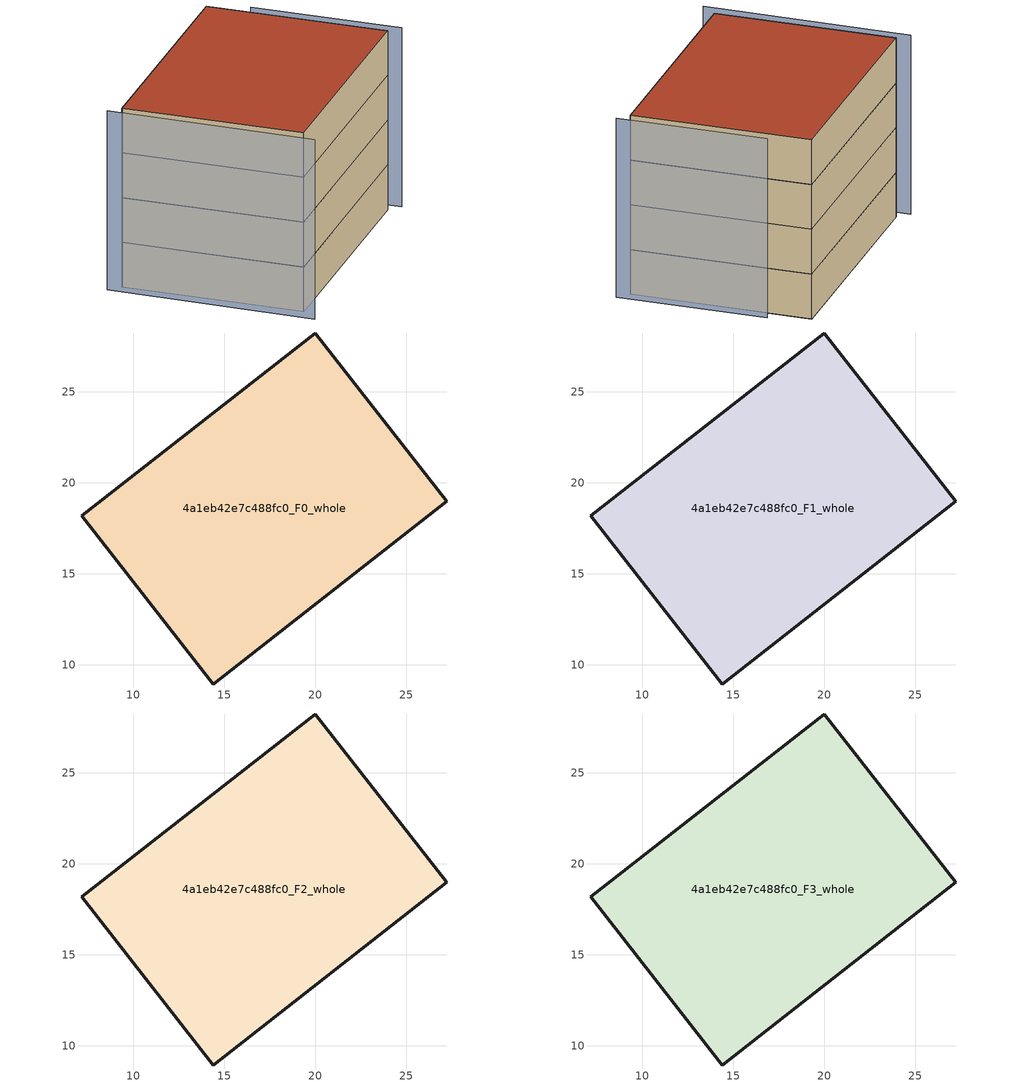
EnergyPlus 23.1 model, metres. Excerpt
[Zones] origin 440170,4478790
4a1eb42e7c488fc0_F0_whole
 floor ground (EU_floor_Construction): 27.23,18.99 19.99,28.22 7.17,18.18 14.41,8.94 z0
 wall outside (EU_wall_Construction): 19.99,28.22 27.23,18.99 14.41,8.94 7.17,18.18 19.99,28.22 z0:3
4a1eb42e7c488fc0_F1_whole
 floor to 4a1eb42e7c488fc0_F0_whole (EU_floor_Construction): 27.23,18.99 19.99,28.22 7.17,18.18 14.41,8.94 z3
 wall outside (EU_wall_Construction): 19.99,28.22 27.23,18.99 14.41,8.94 7.17,18.18 19.99,28.22 z3:6
4a1eb42e7c488fc0_F2_whole
 floor to 4a1eb42e7c488fc0_F1_whole (EU_floor_Construction): 27.23,18.99 19.99,28.22 7.17,18.18 14.41,8.94 z6
 wall outside (EU_wall_Construction): 19.99,28.22 27.23,18.99 14.41,8.94 7.17,18.18 19.99,28.22 z6:9
4a1eb42e7c488fc0_F3_whole
 floor to 4a1eb42e7c488fc0_F2_whole (EU_floor_Construction): 27.23,18.99 19.99,28.22 7.17,18.18 14.41,8.94 z9
 wall outside (EU_wall_Construction): 19.99,28.22 27.23,18.99 14.41,8.94 7.17,18.18 19.99,28.22 z9:12
 roof outside (EU_roof_Construction): 19.99,28.22 27.23,18.99 14.41,8.94 7.17,18.18 z12
shading: 6.19,18.33 14.38,7.66 / 28.19,18.89 22.17,26.58 z0:12
[Building]
EU S2 Campaign: North Axis=0; Terrain=City; Solar Distribution=FullExterior
[Site:Location]
Madrid: Latitude=40.5; Longitude=-3.5; Time Zone=1; Elevation=609
[SizingPeriod:WeatherFileDays]
AnnualSizingPeriod: Begin Month=1; Begin Day of Month=1; End Month=12; End Day of Month=31; Day of Week for Start Day=Monday; Use Weather File Daylight Saving Period=No; Use Weather File Rain and Snow Indicators=No
[MATERIAL]
EU_InternalMass_Material: Roughness=MediumRough; Thickness=0.1; Conductivity=1; Density=1800; Specific Heat=900; Thermal Absorptance=0.9; Solar Absorptance=0.7; Visible Absorptance=0.7
[MATERIAL:NOMASS] Roughness=MediumRough; Thermal Absorptance=0.9; Solar Absorptance=0.7; Visible Absorptance=0.7
Name | Thermal Resistance
EU_wall_NoMass | 1.60022
EU_roof_NoMass | 1.57597
EU_floor_NoMass | 0.470652
[CONSTRUCTION]
EU_wall_Construction: EU_wall_NoMass
EU_roof_Construction: EU_roof_NoMass
EU_floor_Construction: EU_floor_NoMass
EU_InternalMass_Construction: EU_InternalMass_Material
[ZONE] Type=1; Multiplier=1; Ceiling Height=autocalculate; Floor Area=autocalculate; Part of Total Floor Area=Yes
Name | Volume
4a1eb42e7c488fc0_F0_whole | 573.686
4a1eb42e7c488fc0_F1_whole; 4a1eb42e7c488fc0_F2_whole; 4a1eb42e7c488fc0_F3_whole | 573.687
[INTERNALMASS] Construction=EU_InternalMass_Construction; Surface Area=191.229
Name | Zone or ZoneList
4a1eb42e7c488fc0_F0_whole_EU_InternalMass | 4a1eb42e7c488fc0_F0_whole
4a1eb42e7c488fc0_F1_whole_EU_InternalMass | 4a1eb42e7c488fc0_F1_whole
4a1eb42e7c488fc0_F2_whole_EU_InternalMass | 4a1eb42e7c488fc0_F2_whole
4a1eb42e7c488fc0_F3_whole_EU_InternalMass | 4a1eb42e7c488fc0_F3_whole
[OTHEREQUIPMENT] Fuel Type=Electricity; Design Level Calculation Method=Watts/Area; Power per Zone Floor Area=1; Fraction Latent=0; Fraction Radiant=0; Fraction Lost=0; Carbon Dioxide Generation Rate=0; EndUse Subcategory=EU_Step8_InternalGains
Name | Zone or ZoneList or Space or SpaceList | Schedule
EU_Step8_InternalGain_4a1eb42e7c488fc0_F0_whole_f000 | 4a1eb42e7c488fc0_F0_whole | EU_Step8_GainSchedule_4a1eb42e7c488fc0_F0_whole_f000
EU_Step8_InternalGain_4a1eb42e7c488fc0_F1_whole_f000 | 4a1eb42e7c488fc0_F1_whole | EU_Step8_GainSchedule_4a1eb42e7c488fc0_F1_whole_f000
EU_Step8_InternalGain_4a1eb42e7c488fc0_F2_whole_f000 | 4a1eb42e7c488fc0_F2_whole | EU_Step8_GainSchedule_4a1eb42e7c488fc0_F2_whole_f000
EU_Step8_InternalGain_4a1eb42e7c488fc0_F3_whole_f000 | 4a1eb42e7c488fc0_F3_whole | EU_Step8_GainSchedule_4a1eb42e7c488fc0_F3_whole_f000
[ZONEVENTILATION:DESIGNFLOWRATE] Schedule=EU_AlwaysOn; Design Flow Rate Calculation Method=AirChanges/Hour; Air Changes per Hour=0.480704; Ventilation Type=Natural; Fan Pressure Rise=0; Fan Total Efficiency=1; Constant Term Coefficient=1; Temperature Term Coefficient=0; Velocity Term Coefficient=0; Velocity Squared Term Coefficient=0; Minimum Indoor Temperature=-100; Maximum Indoor Temperature=100; Delta Temperature=-100; Minimum Outdoor Temperature=-100; Maximum Outdoor Temperature=100; Maximum Wind Speed=40
Name | Zone or ZoneList or Space or SpaceList
EU_ConstantAir_4a1eb42e7c488fc0_F0_whole | 4a1eb42e7c488fc0_F0_whole
EU_ConstantAir_4a1eb42e7c488fc0_F1_whole | 4a1eb42e7c488fc0_F1_whole
EU_ConstantAir_4a1eb42e7c488fc0_F2_whole | 4a1eb42e7c488fc0_F2_whole
EU_ConstantAir_4a1eb42e7c488fc0_F3_whole | 4a1eb42e7c488fc0_F3_whole
[HVACTEMPLATE:THERMOSTAT] Constant Heating Setpoint=20; Constant Cooling Setpoint=50
EU_HeatOnly_4a1eb42e7c488fc0_F0_whole; EU_HeatOnly_4a1eb42e7c488fc0_F1_whole; EU_HeatOnly_4a1eb42e7c488fc0_F2_whole; EU_HeatOnly_4a1eb42e7c488fc0_F3_whole
[HVACTEMPLATE:ZONE:IDEALLOADSAIRSYSTEM] System Availability Schedule=EU_AlwaysOn; Maximum Heating Supply Air Temperature=50; Minimum Cooling Supply Air Temperature=13; Maximum Heating Supply Air Humidity Ratio=0.0156; Minimum Cooling Supply Air Humidity Ratio=0.0077; Heating Limit=NoLimit; Cooling Limit=NoLimit; Heating Availability Schedule=EU_AlwaysOn; Cooling Availability Schedule=EU_CoolingOff; Dehumidification Control Type=ConstantSensibleHeatRatio; Cooling Sensible Heat Ratio=0.7; Dehumidification Setpoint=60; Humidification Control Type=None; Humidification Setpoint=30; Outdoor Air Method=None; Outdoor Air Flow Rate per Person=0.00944; Outdoor Air Flow Rate per Zone Floor Area=0; Outdoor Air Flow Rate per Zone=0; Demand Controlled Ventilation Type=None; Outdoor Air Economizer Type=NoEconomizer; Heat Recovery Type=None; Sensible Heat Recovery Effectiveness=0.7; Latent Heat Recovery Effectiveness=0.65
Name | Template Thermostat
4a1eb42e7c488fc0_F0_whole | EU_HeatOnly_4a1eb42e7c488fc0_F0_whole
4a1eb42e7c488fc0_F1_whole | EU_HeatOnly_4a1eb42e7c488fc0_F1_whole
4a1eb42e7c488fc0_F2_whole | EU_HeatOnly_4a1eb42e7c488fc0_F2_whole
4a1eb42e7c488fc0_F3_whole | EU_HeatOnly_4a1eb42e7c488fc0_F3_whole
[SIZING:ZONE] Zone Cooling Design Supply Air Temperature Input Method=SupplyAirTemperature; Zone Cooling Design Supply Air Temperature=13; Zone Heating Design Supply Air Temperature Input Method=SupplyAirTemperature; Zone Heating Design Supply Air Temperature=50; Zone Cooling Design Supply Air Humidity Ratio=0.008; Zone Heating Design Supply Air Humidity Ratio=0.008; Cooling Design Air Flow Method=DesignDay; Cooling Design Air Flow Rate=0; Cooling Minimum Air Flow per Zone Floor Area=0.000762; Cooling Minimum Air Flow=0; Cooling Minimum Air Flow Fraction=0.2; Heating Design Air Flow Method=DesignDay; Heating Design Air Flow Rate=0; Heating Maximum Air Flow per Zone Floor Area=0.002032; Heating Maximum Air Flow=0.141576; Heating Maximum Air Flow Fraction=0.3; Account for Dedicated Outdoor Air System=No; Dedicated Outdoor Air System Control Strategy=NeutralSupplyAir; Dedicated Outdoor Air Low Setpoint Temperature for Design=autosize; Dedicated Outdoor Air High Setpoint Temperature for Design=autosize; Zone Load Sizing Method=Sensible Load Only No Latent Load; Zone Latent Cooling Design Supply Air Humidity Ratio Input Method=HumidityRatioDifference; Zone Cooling Design Supply Air Humidity Ratio Difference=0.005; Zone Latent Heating Design Supply Air Humidity Ratio Input Method=HumidityRatioDifference; Zone Humidification Design Supply Air Humidity Ratio Difference=0.005
4a1eb42e7c488fc0_F0_whole; 4a1eb42e7c488fc0_F1_whole; 4a1eb42e7c488fc0_F2_whole; 4a1eb42e7c488fc0_F3_whole
[SCHEDULE:CONSTANT]
Name | Hourly Value
EU_AlwaysOn | 1
EU_CoolingOff | 0
[SCHEDULE:FILE] Column Number=1; Rows to Skip at Top=0; Number of Hours of Data=8760; Column Separator=Comma; Interpolate to Timestep=No; Minutes per Item=60; Adjust Schedule for Daylight Savings=Yes
Name | File
EU_Step8_GainSchedule_4a1eb42e7c488fc0_F0_whole_f000 | ../../schedules/4a1eb42e7c488fc0/4a1eb42e7c488fc0_F0_whole_f000_gain.csv
EU_Step8_GainSchedule_4a1eb42e7c488fc0_F1_whole_f000 | ../../schedules/4a1eb42e7c488fc0/4a1eb42e7c488fc0_F1_whole_f000_gain.csv
EU_Step8_GainSchedule_4a1eb42e7c488fc0_F2_whole_f000 | ../../schedules/4a1eb42e7c488fc0/4a1eb42e7c488fc0_F2_whole_f000_gain.csv
EU_Step8_GainSchedule_4a1eb42e7c488fc0_F3_whole_f000 | ../../schedules/4a1eb42e7c488fc0/4a1eb42e7c488fc0_F3_whole_f000_gain.csv
